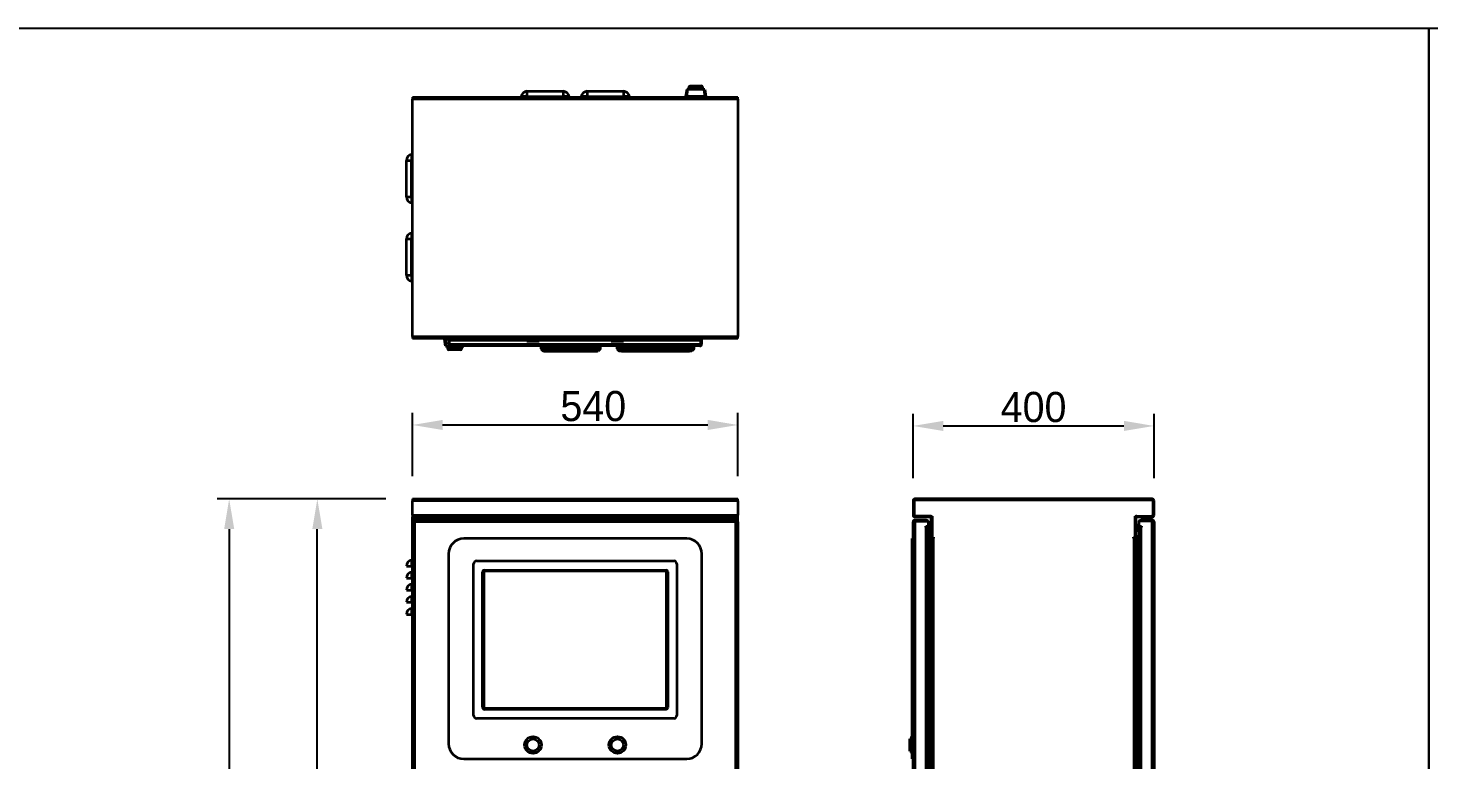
# Model space of a CAD drawing. Header units: millimetres. Extents: x 29838256 to 30236675, y -914750 to -833241.
# Drawn here: x 29873579 to 29884219, y -842596 to -837038 of the extents above; entities that cross this region are included whole.
import ezdxf

# ---------------------------------------------------------------- set-up
doc = ezdxf.new("R2010")
doc.units = ezdxf.units.MM
doc.header["$LTSCALE"] = 600
doc.header["$MEASUREMENT"] = 0
doc.header["$PDSIZE"] = 1000
doc.layers.get('0').update_dxf_attribs({"linetype": 'CONTINUOUS'})
doc.layers.get('DEFPOINTS').update_dxf_attribs({"linetype": 'CONTINUOUS'})
doc.layers.add('외형선(ISO)', color=7, linetype='CONTINUOUS', lineweight=35)
doc.layers.add('좁은 외형선(ISO)', color=7, linetype='CONTINUOUS', lineweight=35)
doc.layers.add('주차관제', color=2, linetype='CONTINUOUS')
doc.styles.add('주 문자 (ISO)', font='Dotum.TTF')
doc.dimstyles.new('기본값 (ISO)', dxfattribs={"dimscale": 20, "dimtxt": 2.5, "dimasz": 2.5, "dimexe": 1, "dimexo": 1, "dimgap": 0.3, "dimtad": 1, "dimtoh": 1, "dimdec": 1, "dimrnd": 1e-08, "dimzin": 0, "dimdsep": 46, "dimtxsty": '주 문자 (ISO)', "dimcen": 0.09, "dimdle": 10, "dimclrd": 256, "dimclre": 256, "dimclrt": 7, "dimazin": 0, "dimtfac": 1, "dimtdec": 1, "dimtmove": 0, "dimatfit": 3, "dimfxl": 1, "dimtolj": 1, "dimtzin": 0, "dimlwd": -1, "dimlwe": -1, "dimarcsym": 0})

# ---------------------------------------------------------------- blocks, each defined once
blk = doc.blocks.new('a4q345')
at = {"layer": '주차관제'}
blk.add_lwpolyline([(1611711, -29134), (1629092, -29134), (1629092, -44653), (1611711, -44653)], close=True, dxfattribs=at)
blk = doc.blocks.new('*D887')
at = {"transparency": 16777216}
for p, q in [((3222.7, 2916.3), (3029.1, 2916.3)), ((3049.1, 2866.3), (3049.1, 1566.3)), ((3312.8, 1516.3), (3029.1, 1516.3))]:
    blk.add_line(p, q, dxfattribs=at)
for points in [[(3040.8, 2866.3), (3057.5, 2866.3), (3049.1, 2916.3)], [(3040.8, 1566.3), (3057.5, 1566.3), (3049.1, 1516.3)]]:
    blk.add_solid(points, dxfattribs=at)
at = {"layer": 'DEFPOINTS', "color": 0, "transparency": 16777216}
for p in [(3242.7, 2916.3), (3049.1, 1516.3), (3332.8, 1516.3)]:
    blk.add_point(p, dxfattribs=at)
at = {"color": 7, "transparency": 16777216, "insert": (3018.1, 2165.4), "char_height": 50, "attachment_point": 5, "rotation": 90, "style": '주 문자 (ISO)'}
blk.add_mtext('\\A1;1400', dxfattribs=at)
blk = doc.blocks.new('*D888')
at = {"transparency": 16777216}
for p, q in [((3353.3, 2953.9), (3353.3, 3058.9)), ((3893.3, 2953.9), (3893.3, 3058.9)), ((3403.3, 3038.9), (3843.3, 3038.9))]:
    blk.add_line(p, q, dxfattribs=at)
for points in [[(3403.3, 3047.3), (3403.3, 3030.6), (3353.3, 3038.9)], [(3843.3, 3047.3), (3843.3, 3030.6), (3893.3, 3038.9)]]:
    blk.add_solid(points, dxfattribs=at)
at = {"layer": 'DEFPOINTS', "color": 0, "transparency": 16777216}
for p in [(3893.3, 3038.9), (3353.3, 2933.9), (3893.3, 2933.9)]:
    blk.add_point(p, dxfattribs=at)
at = {"color": 7, "transparency": 16777216, "insert": (3653.3, 3070), "char_height": 50, "attachment_point": 5, "style": '주 문자 (ISO)'}
blk.add_mtext('\\A1;540', dxfattribs=at)
blk = doc.blocks.new('*D889')
at = {"transparency": 16777216}
for p, q in [((4183.9, 2950.7), (4183.9, 3057.3)), ((4583.9, 2950.7), (4583.9, 3057.3)), ((4233.9, 3037.3), (4533.9, 3037.3))]:
    blk.add_line(p, q, dxfattribs=at)
for points in [[(4233.9, 3045.7), (4233.9, 3029), (4183.9, 3037.3)], [(4533.9, 3045.7), (4533.9, 3029), (4583.9, 3037.3)]]:
    blk.add_solid(points, dxfattribs=at)
at = {"layer": 'DEFPOINTS', "color": 0, "transparency": 16777216}
for p in [(4583.9, 3037.3), (4183.9, 2930.7), (4583.9, 2930.7)]:
    blk.add_point(p, dxfattribs=at)
at = {"color": 7, "transparency": 16777216, "insert": (4383.9, 3068.4), "char_height": 50, "attachment_point": 5, "style": '주 문자 (ISO)'}
blk.add_mtext('\\A1;400', dxfattribs=at)
blk = doc.blocks.new('*D890')
at = {"transparency": 16777216}
for p, q in [((3309, 2916.3), (3175.4, 2916.3)), ((3195.4, 1716.3), (3195.4, 2866.3)), ((3309, 1666.3), (3175.4, 1666.3))]:
    blk.add_line(p, q, dxfattribs=at)
for points in [[(3187.1, 2866.3), (3203.8, 2866.3), (3195.4, 2916.3)], [(3187.1, 1716.3), (3203.8, 1716.3), (3195.4, 1666.3)]]:
    blk.add_solid(points, dxfattribs=at)
at = {"layer": 'DEFPOINTS', "color": 0, "transparency": 16777216}
for p in [(3195.4, 2916.3), (3329, 2916.3), (3329, 1666.3)]:
    blk.add_point(p, dxfattribs=at)
at = {"color": 7, "transparency": 16777216, "insert": (3164.4, 2291.1), "char_height": 50, "attachment_point": 5, "rotation": 90, "style": '주 문자 (ISO)'}
blk.add_mtext('\\A1;1250', dxfattribs=at)
blk = doc.blocks.new('사전무인정산장비')
at = {"layer": '외형선(ISO)'}
for p, q in [((3353.3, 3582.5), (3893.3, 3582.5)), ((3353.3, 3582.5), (3353.3, 3579.3)), ((3543.3, 3592.5), (3603.3, 3592.5)), ((3643.3, 3592.5), (3703.3, 3592.5)), ((3808.3, 3595.5), (3806.3, 3584)), ((3806.3, 3584), (3807.9, 3584)), ((3806.3, 3584), (3806.3, 3582.5)), ((3807.9, 3584), (3806.3, 3584)), ((3807.9, 3584), (3838.6, 3584)), ((3838.6, 3584), (3807.9, 3584)), ((3809.9, 3595.5), (3808.3, 3595.5)), ((3836.6, 3595.5), (3809.9, 3595.5)), ((3811.3, 3595.5), (3811.3, 3598.5)), ((3814.3, 3601.5), (3832.3, 3601.5)), ((3835.3, 3595.5), (3835.3, 3598.5)), ((3838.3, 3595.5), (3836.6, 3595.5)), ((3838.3, 3595.5), (3840.3, 3584)), ((3838.6, 3584), (3840.3, 3584)), ((3840.3, 3584), (3838.6, 3584)), ((3840.3, 3584), (3840.3, 3582.5)), ((3893.3, 3579.3), (3893.3, 3582.5)), ((3353.3, 3185.7), (3353.3, 3579.3)), ((3893.3, 3579.3), (3893.3, 3185.7)), ((3343.3, 3417.5), (3343.3, 3477.5)), ((3343.3, 3287.5), (3343.3, 3347.5)), ((3353.3, 3185.7), (3353.3, 3182.5)), ((3893.3, 3182.5), (3893.3, 3185.7)), ((3893.3, 3182.5), (3353.3, 3182.5)), ((3406.3, 3181), (3406.3, 3182.5)), ((3407.9, 3181), (3406.3, 3181)), ((3406.3, 3181), (3407.9, 3181)), ((3408.3, 3169.5), (3406.3, 3181)), ((3413.3, 3181), (3407.9, 3181)), ((3407.9, 3181), (3413.3, 3181)), ((3408.3, 3169.5), (3409.9, 3169.5)), ((3409.9, 3169.5), (3436.6, 3169.5)), ((3411.3, 3169.5), (3411.3, 3166.5)), ((3413.3, 3182.5), (3413.3, 3180.9)), ((3413.3, 3180.9), (3413.3, 3173.2)), ((3438.3, 3180.9), (3413.3, 3180.9)), ((3414.9, 3173.2), (3413.3, 3173.2)), ((3432.3, 3163.5), (3414.3, 3163.5)), ((3414.9, 3173.2), (3414.9, 3180.9)), ((3414.9, 3180.9), (3414.9, 3178.8)), ((3414.9, 3173.2), (3414.9, 3178.8)), ((3416.5, 3173.2), (3414.9, 3173.2)), ((3416.5, 3173.2), (3416.5, 3170)), ((3830.1, 3170), (3416.5, 3170)), ((3435.3, 3169.5), (3435.3, 3166.5)), ((3436.6, 3169.5), (3438.3, 3169.5)), ((3808.3, 3180.9), (3438.3, 3180.9)), ((3438.3, 3169.5), (3438.3, 3170)), ((3539.3, 3180.7), (3539.3, 3180.9)), ((3567.3, 3180.7), (3539.3, 3180.7)), ((3543.1, 3179.4), (3539.3, 3180.7)), ((3563.4, 3179.4), (3543.1, 3179.4)), ((3543.1, 3177.4), (3543.1, 3179.4)), ((3563.4, 3177.4), (3543.1, 3177.4)), ((3563.4, 3179.4), (3567.3, 3180.7)), ((3563.4, 3177.4), (3563.4, 3179.4)), ((3566.2, 3169.5), (3571.2, 3169.5)), ((3566.2, 3169.5), (3566.2, 3165.5)), ((3566.2, 3165.5), (3571.2, 3165.5)), ((3566.2, 3165.5), (3570.2, 3161.5)), ((3566.7, 3170), (3566.7, 3169.5)), ((3567.3, 3180.7), (3567.3, 3180.9)), ((3571.2, 3169.5), (3660.2, 3169.5)), ((3660.2, 3165.5), (3571.2, 3165.5)), ((3660.2, 3169.5), (3665.2, 3169.5)), ((3660.2, 3165.5), (3665.2, 3165.5)), ((3665.2, 3165.5), (3661.2, 3161.5)), ((3664.7, 3169.5), (3664.7, 3170)), ((3665.2, 3165.5), (3665.2, 3169.5)), ((3679.3, 3180.7), (3679.3, 3180.9)), ((3707.3, 3180.7), (3679.3, 3180.7)), ((3683.1, 3179.4), (3679.3, 3180.7)), ((3703.4, 3179.4), (3683.1, 3179.4)), ((3683.1, 3177.4), (3683.1, 3179.4)), ((3703.4, 3177.4), (3683.1, 3177.4)), ((3692.3, 3169.5), (3700.3, 3169.5)), ((3692.3, 3169.5), (3692.3, 3165.5)), ((3692.3, 3165.5), (3700.3, 3165.5)), ((3692.3, 3165.5), (3696.3, 3161.5)), ((3692.5, 3170), (3692.5, 3169.5)), ((3700.3, 3169.5), (3812.8, 3169.5)), ((3812.8, 3165.5), (3700.3, 3165.5)), ((3703.4, 3179.4), (3707.3, 3180.7)), ((3703.4, 3177.4), (3703.4, 3179.4)), ((3707.3, 3180.7), (3707.3, 3180.9)), ((3833.3, 3180.9), (3808.3, 3180.9)), ((3812.8, 3169.5), (3820.8, 3169.5)), ((3812.8, 3165.5), (3820.8, 3165.5)), ((3820.8, 3165.5), (3816.8, 3161.5)), ((3820.5, 3169.5), (3820.5, 3170)), ((3820.8, 3165.5), (3820.8, 3169.5)), ((3831.6, 3173.2), (3830.1, 3173.2)), ((3830.1, 3170), (3830.1, 3173.2)), ((3831.6, 3178.8), (3831.6, 3180.9)), ((3831.6, 3178.8), (3831.6, 3173.2)), ((3831.7, 3173.2), (3831.7, 3180.9)), ((3831.7, 3173.2), (3833.3, 3173.2)), ((3833.3, 3180.9), (3833.3, 3182.5)), ((3833.3, 3173.2), (3833.3, 3180.9)), ((3571.2, 3161.5), (3570.2, 3161.5)), ((3571.2, 3161.5), (3660.2, 3161.5)), ((3661.2, 3161.5), (3660.2, 3161.5)), ((3700.3, 3161.5), (3696.3, 3161.5)), ((3700.3, 3161.5), (3812.8, 3161.5)), ((3816.8, 3161.5), (3812.8, 3161.5)), ((3353.3, 2916.3), (3893.3, 2916.3)), ((3353.3, 2916.3), (3353.3, 2913.1)), ((3353.3, 2889.5), (3353.3, 2913.1)), ((3893.3, 2913.1), (3893.3, 2916.3)), ((3893.3, 2913.1), (3893.3, 2889.5)), ((4183.9, 2913.1), (4183.9, 2889.5)), ((4185.5, 2912.7), (4187.5, 2914.7)), ((4185.5, 2889.5), (4185.5, 2913.1)), ((4185.5, 2912.7), (4185.5, 2889.9)), ((4580.7, 2916.3), (4187.1, 2916.3)), ((4580.7, 2914.7), (4187.1, 2914.7)), ((4187.5, 2914.7), (4580.3, 2914.7)), ((4580.3, 2914.7), (4582.3, 2912.7)), ((4582.3, 2889.5), (4582.3, 2913.1)), ((4582.3, 2912.7), (4582.3, 2889.9)), ((4583.9, 2889.5), (4583.9, 2913.1)), ((3353.3, 2889.5), (3353.3, 2886.3)), ((3353.3, 2884.7), (3353.3, 2886.3)), ((3893.3, 2886.3), (3353.3, 2886.3)), ((3353.3, 2879.6), (3353.3, 2884.7)), ((3893.3, 2886.3), (3893.3, 2889.5)), ((3893.3, 2884.7), (3893.3, 2886.3)), ((3893.3, 2879.6), (3893.3, 2884.7)), ((4187.5, 2887.9), (4185.5, 2889.9)), ((4212.3, 2887.9), (4187.1, 2887.9)), ((4187.1, 2886.3), (4212.3, 2886.3)), ((4187.5, 2887.9), (4215.5, 2887.9)), ((4213.9, 2851.3), (4213.9, 2884.7)), ((4215.5, 2887.9), (4215.5, 2852.9)), ((4215.5, 2851.3), (4215.5, 2884.7)), ((4552.3, 2852.9), (4552.3, 2887.9)), ((4552.3, 2887.9), (4580.3, 2887.9)), ((4552.3, 2884.7), (4552.3, 2851.3)), ((4553.9, 2851.3), (4553.9, 2884.7)), ((4555.5, 2887.9), (4580.7, 2887.9)), ((4555.5, 2886.3), (4580.7, 2886.3)), ((4582.3, 2889.9), (4580.3, 2887.9)), ((3354.9, 2879.6), (3353.3, 2879.6)), ((3353.3, 2878.1), (3353.3, 2879.6)), ((3353.7, 2878.1), (3353.3, 2878.1)), ((3353.3, 1689.5), (3353.3, 2878.1)), ((3356.5, 2878.1), (3353.7, 2878.1)), ((3354.9, 2879.7), (3354.9, 2881.3)), ((3356.5, 2881.3), (3354.9, 2881.3)), ((3356.5, 2879.7), (3354.9, 2879.7)), ((3354.9, 2878.1), (3354.9, 2879.6)), ((3356.5, 2881.3), (3890.1, 2881.3)), ((3356.5, 2881.3), (3356.5, 2880.9)), ((3356.5, 2880.9), (3356.5, 2878.1)), ((3890.1, 2881.3), (3891.6, 2881.3)), ((3890.1, 2880.9), (3890.1, 2881.3)), ((3890.1, 2878.1), (3890.1, 2880.9)), ((3890.1, 2879.7), (3891.6, 2879.7)), ((3892.8, 2878.1), (3890.1, 2878.1)), ((3891.6, 2879.7), (3891.6, 2881.3)), ((3891.7, 2878.1), (3891.7, 2879.6)), ((3891.7, 2879.6), (3893.3, 2879.6)), ((3893.3, 2878.1), (3892.8, 2878.1)), ((3893.3, 2878.1), (3893.3, 2879.6)), ((3893.3, 2878.1), (3893.3, 1689.5)), ((4185.5, 2878.1), (4183.9, 2878.1)), ((4183.9, 1689.5), (4183.9, 2878.1)), ((4187.1, 2878.1), (4185.5, 2878.1)), ((4187.1, 2879.7), (4187.1, 2881.3)), ((4187.1, 2881.3), (4205.7, 2881.3)), ((4205.7, 2879.7), (4187.1, 2879.7)), ((4187.1, 2879.6), (4208.9, 2879.6)), ((4187.1, 2878.1), (4187.1, 2879.6)), ((4204.9, 2870.8), (4208.9, 2870.8)), ((4204.9, 2869.2), (4204.9, 2870.8)), ((4205.7, 2869.2), (4204.9, 2869.2)), ((4205.7, 2881.3), (4205.7, 2879.7)), ((4207.3, 2869.2), (4205.7, 2869.2)), ((4207.3, 2869.3), (4207.3, 2870.8)), ((4207.3, 2869.3), (4208.9, 2869.3)), ((4208.5, 2869.2), (4207.3, 2869.2)), ((4208.9, 2869.2), (4208.5, 2869.2)), ((4208.9, 2879.6), (4208.9, 2870.8)), ((4208.9, 2869.3), (4208.9, 2870.8)), ((4208.9, 2869.2), (4208.9, 1698.4)), ((4558.9, 2870.8), (4558.9, 2879.6)), ((4580.7, 2879.6), (4558.9, 2879.6)), ((4558.9, 2870.8), (4562.9, 2870.8)), ((4558.9, 2870.8), (4558.9, 2869.3)), ((4560.5, 2869.3), (4558.9, 2869.3)), ((4558.9, 1698.4), (4558.9, 2869.2)), ((4559.3, 2869.2), (4558.9, 2869.2)), ((4560.5, 2869.2), (4559.3, 2869.2)), ((4560.5, 2869.3), (4560.5, 2870.8)), ((4562.1, 2869.2), (4560.5, 2869.2)), ((4562.1, 2881.3), (4562.1, 2879.7)), ((4580.7, 2881.3), (4562.1, 2881.3)), ((4562.1, 2879.7), (4580.7, 2879.7)), ((4562.9, 2869.2), (4562.1, 2869.2)), ((4562.9, 2870.8), (4562.9, 2869.2)), ((4580.7, 2879.7), (4580.7, 2881.3)), ((4580.7, 2878.1), (4580.7, 2879.6)), ((4582.3, 2878.1), (4580.7, 2878.1)), ((4583.9, 2878.1), (4582.3, 2878.1)), ((4583.9, 2878.1), (4583.9, 1689.5)), ((3808.3, 2850.3), (3438.3, 2850.3)), ((4183.9, 2850.3), (4182.3, 2850.3)), ((4182.3, 2825.3), (4182.3, 2850.3)), ((4208.9, 2852.9), (4212.3, 2852.9)), ((4208.9, 2851.3), (4212.3, 2851.3)), ((4211.9, 2853.6), (4213.9, 2855.6)), ((4211.9, 2852.9), (4211.9, 2853.6)), ((4212.3, 2851.3), (4213.9, 2851.3)), ((4213.9, 2851.3), (4215.5, 2851.3)), ((4213.9, 1716.3), (4213.9, 2851.3)), ((4215.5, 2852.9), (4217.9, 2852.9)), ((4217.1, 2851.3), (4215.5, 2851.3)), ((4217.9, 2851.3), (4217.1, 2851.3)), ((4217.9, 2852.9), (4217.9, 2851.3)), ((4549.9, 2851.3), (4549.9, 2852.9)), ((4549.9, 2852.9), (4552.3, 2852.9)), ((4550.7, 2851.3), (4549.9, 2851.3)), ((4552.3, 2851.3), (4550.7, 2851.3)), ((4553.9, 2851.3), (4552.3, 2851.3)), ((4553.9, 2855.6), (4555.9, 2853.6)), ((4553.9, 2851.3), (4553.9, 1716.3)), ((4555.5, 2851.3), (4553.9, 2851.3)), ((4558.9, 2852.9), (4555.5, 2852.9)), ((4558.9, 2851.3), (4555.5, 2851.3)), ((4555.9, 2853.6), (4555.9, 2852.9)), ((3413.3, 2825.3), (3413.3, 2510)), ((3459.6, 2813.3), (3787, 2813.3)), ((3833.3, 2510), (3833.3, 2825.3)), ((4182.3, 2510), (4182.3, 2825.3)), ((3343.3, 2804.7), (3351.9, 2804.7)), ((3353.3, 2804.7), (3351.9, 2804.7)), ((3454.6, 2557), (3454.6, 2808.3)), ((3469.6, 2570), (3469.6, 2795.3)), ((3471.6, 2796.3), (3471.6, 2569)), ((3774.9, 2796.3), (3471.6, 2796.3)), ((3472.6, 2798.3), (3774, 2798.3)), ((3774.9, 2569), (3774.9, 2796.3)), ((3777, 2795.3), (3777, 2570)), ((3792, 2808.3), (3792, 2557)), ((3343.3, 2784.7), (3351.9, 2784.7)), ((3353.3, 2784.7), (3351.9, 2784.7)), ((3343.3, 2764.7), (3351.9, 2764.7)), ((3343.3, 2744.7), (3351.9, 2744.7)), ((3353.3, 2764.7), (3351.9, 2764.7)), ((3353.3, 2744.7), (3351.9, 2744.7)), ((3343.3, 2724.7), (3351.9, 2724.7)), ((3353.3, 2724.7), (3351.9, 2724.7)), ((4209.4, 2716.3), (4208.9, 2716.3)), ((4209.4, 2716.3), (4213.9, 2716.3)), ((4208.9, 2666.3), (4209.4, 2666.3)), ((4213.9, 2666.3), (4209.4, 2666.3)), ((3471.6, 2569), (3774.9, 2569)), ((3774, 2567), (3472.6, 2567)), ((3787, 2552), (3459.6, 2552)), ((4178.8, 2497.8), (4178.8, 2518.1)), ((4178.8, 2518.1), (4180.8, 2518.1)), ((4180.8, 2518.1), (4182.1, 2522)), ((4180.8, 2497.8), (4180.8, 2518.1)), ((4182.1, 2494), (4182.1, 2522)), ((4182.1, 2522), (4182.3, 2522)), ((4178.8, 2497.8), (4180.8, 2497.8)), ((4180.8, 2497.8), (4182.1, 2494)), ((4182.1, 2494), (4182.3, 2494)), ((4182.3, 2485), (4182.3, 2510)), ((3438.3, 2485), (3808.3, 2485)), ((4182.3, 2485), (4183.9, 2485))]:
    blk.add_line(p, q, dxfattribs=at)
for centre, radius in [((3553.3, 2508), 14), ((3553.3, 2508), 10.1), ((3693.3, 2508), 14), ((3693.3, 2508), 10.1)]:
    blk.add_circle(centre, radius, dxfattribs=at)
for centre, radius, start, end in [((3531.8, 3584.1), 1.6, 270, 352.0719), ((3543.3, 3582.5), 10, 90, 172.0719), ((3603.3, 3582.5), 10, 7.9281, 90), ((3614.7, 3584.1), 1.6, 187.9281, 270), ((3631.8, 3584.1), 1.6, 270, 352.0719), ((3643.3, 3582.5), 10, 90, 172.0719), ((3703.3, 3582.5), 10, 7.9281, 90), ((3714.7, 3584.1), 1.6, 187.9281, 270), ((3814.3, 3598.5), 3, 90, 180), ((3832.3, 3598.5), 3, 0, 90), ((3353.3, 3477.5), 10, 97.9281, 180), ((3351.7, 3489), 1.6, 277.9281, 0), ((3353.3, 3417.5), 10, 180, 262.0719), ((3351.7, 3406), 1.6, 0, 82.0719), ((3353.3, 3347.5), 10, 97.9281, 180), ((3351.7, 3359), 1.6, 277.9281, 0), ((3353.3, 3287.5), 10, 180, 262.0719), ((3351.7, 3276), 1.6, 0, 82.0719), ((3414.3, 3166.5), 3, 180, 270), ((3416.5, 3173.2), 3.2, 180, 270), ((3416.5, 3178.8), 1.6, 162.9025, 180), ((3416.5, 3173.2), 1.6, 180, 270), ((3432.3, 3166.5), 3, 270, 0), ((3830.1, 3173.2), 3.2, 270, 0), ((3830.1, 3173.2), 1.6, 270, 0), ((3830.1, 3178.8), 1.6, 0, 17.0975), ((4187.1, 2913.1), 3.2, 90, 180), ((4187.1, 2913.1), 1.6, 90, 180), ((4580.7, 2913.1), 3.2, 0, 90), ((4580.7, 2913.1), 1.6, 0, 90), ((4187.1, 2889.5), 3.2, 180, 270), ((4187.1, 2889.5), 1.6, 180, 270), ((4212.3, 2884.7), 3.2, 0, 90), ((4212.3, 2884.7), 1.6, 0, 90), ((4555.5, 2884.7), 3.2, 90, 180), ((4555.5, 2884.7), 1.6, 90, 180), ((4580.7, 2889.5), 3.2, 270, 0), ((4580.7, 2889.5), 1.6, 270, 0), ((4187.1, 2878.1), 3.2, 120, 180), ((4187.1, 2878.1), 3.2, 90, 120), ((4187.1, 2878.1), 1.6, 90, 180), ((4218.9, 2868.1), 8, 128.6822, 231.3178), ((4218.9, 2868.1), 7.7, 130.4927, 229.5073), ((4548.9, 2868.1), 8, 308.6822, 51.3178), ((4548.9, 2868.1), 7.7, 310.4927, 49.5073), ((4580.7, 2878.1), 3.2, 60, 90), ((4580.7, 2878.1), 1.6, 0, 90), ((4580.7, 2878.1), 3.2, 0, 60), ((3438.3, 2825.3), 25, 90, 180), ((3808.3, 2825.3), 25, 0, 90), ((4212.3, 2854.5), 1.6, 270, 0), ((4212.3, 2854.5), 3.2, 270, 300), ((4555.5, 2854.5), 1.6, 180, 270), ((4555.5, 2854.5), 3.2, 240, 270), ((3353.3, 2804.7), 10, 97.9281, 180), ((3351.7, 2816.2), 1.6, 277.9281, 0), ((3459.6, 2808.3), 5, 90, 180), ((3787, 2808.3), 5, 0, 90), ((3353.3, 2784.7), 10, 97.9281, 180), ((3351.7, 2796.2), 1.6, 277.9281, 0), ((3472.6, 2795.3), 3, 90, 180), ((3774, 2795.3), 3, 0, 90), ((3353.3, 2764.7), 10, 97.9281, 180), ((3351.7, 2776.2), 1.6, 277.9281, 0), ((3353.3, 2744.7), 10, 97.9281, 180), ((3351.7, 2756.2), 1.6, 277.9281, 0), ((3353.3, 2724.7), 10, 97.9281, 180), ((3351.7, 2736.2), 1.6, 277.9281, 0), ((3472.6, 2570), 3, 180, 270), ((3774, 2570), 3, 270, 0), ((3459.6, 2557), 5, 180, 270), ((3787, 2557), 5, 270, 0), ((3438.3, 2510), 25, 180, 270), ((3808.3, 2510), 25, 270, 0)]:
    blk.add_arc(centre, radius, start, end, dxfattribs=at)
for points, knots in [([(3354.9, 2879.7), (3355.2, 2879.7), (3355.5, 2879.3), (3355.7, 2878.7), (3355.8, 2878.5), (3355.9, 2878.3), (3356, 2878.1)], [0, 0, 0, 0, 0.764564, 0.764564, 0.764564, 1, 1, 1, 1]), ([(3890.5, 2878.1), (3890.8, 2878.7), (3891.1, 2879.4), (3891.3, 2879.6), (3891.4, 2879.7), (3891.5, 2879.7), (3891.6, 2879.7)], [0, 0, 0, 0, 0.764564, 0.764564, 0.764564, 1, 1, 1, 1]), ([(4205.7, 2881.3), (4206.8, 2881.3), (4207.8, 2880.7), (4208.4, 2879.8), (4208.4, 2879.7), (4208.5, 2879.7), (4208.5, 2879.6)], [-1, -1, -1, -1, -0.3570806, -0.3570806, -0.3570806, -0.3172059, -0.3172059, -0.3172059, -0.3172059]), ([(4559.3, 2879.6), (4559.5, 2880.1), (4559.9, 2880.5), (4560.4, 2880.8), (4560.9, 2881.1), (4561.5, 2881.3), (4562.1, 2881.3)], [-0.6827941, -0.6827941, -0.6827941, -0.6827941, -0.3570806, -0.3570806, -0.3570806, 0, 0, 0, 0])]:
    blk.add_open_spline(points, degree=3, knots=knots, dxfattribs=at)
for points in [[(4206.2, 2879.6), (4206, 2879.7), (4205.8, 2879.7), (4205.7, 2879.7)], [(4562.1, 2879.7), (4561.9, 2879.7), (4561.8, 2879.7), (4561.6, 2879.6)]]:
    blk.add_open_spline(points, degree=3, dxfattribs=at)
at = {"layer": '좁은 외형선(ISO)'}
for p, q in [((3543.3, 3583.9), (3533.4, 3583.9)), ((3543.3, 3592.5), (3543.3, 3583.9)), ((3543.3, 3583.9), (3603.3, 3583.9)), ((3543.3, 3582.5), (3543.3, 3583.9)), ((3603.3, 3592.5), (3603.3, 3583.9)), ((3613.2, 3583.9), (3603.3, 3583.9)), ((3603.3, 3582.5), (3603.3, 3583.9)), ((3643.3, 3583.9), (3633.4, 3583.9)), ((3643.3, 3592.5), (3643.3, 3583.9)), ((3643.3, 3583.9), (3703.3, 3583.9)), ((3643.3, 3582.5), (3643.3, 3583.9)), ((3703.3, 3592.5), (3703.3, 3583.9)), ((3713.2, 3583.9), (3703.3, 3583.9)), ((3703.3, 3582.5), (3703.3, 3583.9)), ((3809.9, 3595.5), (3807.9, 3584)), ((3807.9, 3584), (3807.9, 3582.5)), ((3835.3, 3598.5), (3811.3, 3598.5)), ((3836.6, 3595.5), (3838.6, 3584)), ((3838.6, 3584), (3838.6, 3582.5)), ((3893.3, 3579.3), (3353.3, 3579.3)), ((3351.9, 3487.4), (3351.9, 3477.5)), ((3343.3, 3477.5), (3351.9, 3477.5)), ((3353.3, 3477.5), (3351.9, 3477.5)), ((3351.9, 3417.5), (3351.9, 3477.5)), ((3343.3, 3417.5), (3351.9, 3417.5)), ((3353.3, 3417.5), (3351.9, 3417.5)), ((3351.9, 3417.5), (3351.9, 3407.6)), ((3343.3, 3347.5), (3351.9, 3347.5)), ((3351.9, 3357.4), (3351.9, 3347.5)), ((3353.3, 3347.5), (3351.9, 3347.5)), ((3351.9, 3287.5), (3351.9, 3347.5)), ((3343.3, 3287.5), (3351.9, 3287.5)), ((3353.3, 3287.5), (3351.9, 3287.5)), ((3351.9, 3287.5), (3351.9, 3277.6)), ((3353.3, 3185.7), (3893.3, 3185.7)), ((3407.9, 3181), (3407.9, 3182.5)), ((3409.9, 3169.5), (3407.9, 3181)), ((3411.3, 3166.5), (3435.3, 3166.5)), ((3543.1, 3178.8), (3414.9, 3178.8)), ((3416.5, 3173.2), (3830.1, 3173.2)), ((3436.6, 3169.5), (3436.7, 3170)), ((3438.3, 3180.9), (3438.3, 3182.5)), ((3683.1, 3178.8), (3563.4, 3178.8)), ((3571.2, 3165.5), (3571.2, 3169.5)), ((3571.2, 3165.5), (3571.2, 3161.5)), ((3571.7, 3169.5), (3571.7, 3170)), ((3659.7, 3170), (3659.7, 3169.5)), ((3660.2, 3169.5), (3660.2, 3165.5)), ((3660.2, 3165.5), (3660.2, 3161.5)), ((3700.3, 3165.5), (3700.3, 3169.5)), ((3700.3, 3165.5), (3700.3, 3161.5)), ((3700.5, 3169.5), (3700.5, 3170)), ((3831.6, 3178.8), (3703.4, 3178.8)), ((3808.3, 3182.5), (3808.3, 3180.9)), ((3812.5, 3170), (3812.5, 3169.5)), ((3812.8, 3169.5), (3812.8, 3165.5)), ((3812.8, 3165.5), (3812.8, 3161.5)), ((3893.3, 2913.1), (3353.3, 2913.1)), ((4185.5, 2913.1), (4183.9, 2913.1)), ((4187.1, 2916.3), (4187.1, 2914.7)), ((4580.7, 2914.7), (4580.7, 2916.3)), ((4583.9, 2913.1), (4582.3, 2913.1)), ((3353.3, 2889.5), (3893.3, 2889.5)), ((3893.3, 2884.7), (3353.3, 2884.7)), ((4183.9, 2889.5), (4185.5, 2889.5)), ((4187.1, 2887.9), (4187.1, 2886.3)), ((4212.3, 2886.3), (4212.3, 2887.9)), ((4215.5, 2884.7), (4213.9, 2884.7)), ((4553.9, 2884.7), (4552.3, 2884.7)), ((4555.5, 2887.9), (4555.5, 2886.3)), ((4580.7, 2886.3), (4580.7, 2887.9)), ((4582.3, 2889.5), (4583.9, 2889.5)), ((3890.1, 2878.1), (3356.5, 2878.1)), ((3356.5, 2878.1), (3356.5, 1689.5)), ((3890.1, 1689.5), (3890.1, 2878.1)), ((4185.5, 2880.9), (4185.5, 2878.1)), ((4187.1, 2878.1), (4187.1, 1689.5)), ((4205.7, 1698.4), (4205.7, 2869.2)), ((4562.1, 2869.2), (4562.1, 1698.4)), ((4580.7, 1689.5), (4580.7, 2878.1)), ((4582.3, 2878.1), (4582.3, 2880.9)), ((4212.3, 2851.3), (4212.3, 2852.9)), ((4212.3, 2716.3), (4212.3, 2851.3)), ((4217.1, 2851.3), (4217.1, 1716.3)), ((4550.7, 1716.3), (4550.7, 2851.3)), ((4555.5, 2852.9), (4555.5, 2851.3)), ((4555.5, 2851.3), (4555.5, 1716.3)), ((3351.9, 2814.6), (3351.9, 2804.7)), ((4182.3, 2825.3), (4183.9, 2825.3)), ((3351.9, 2794.6), (3351.9, 2784.7)), ((3351.9, 2774.6), (3351.9, 2764.7)), ((3351.9, 2754.6), (3351.9, 2744.7)), ((3351.9, 2734.6), (3351.9, 2724.7)), ((4209.4, 2716.3), (4209.4, 2666.3)), ((4212.3, 2366.3), (4212.3, 2666.3)), ((4183.9, 2510), (4182.3, 2510))]:
    blk.add_line(p, q, dxfattribs=at)
for base, p1, p2, angle, picture, middle in [((3893.3, 3038.9), (3353.3, 2933.9), (3893.3, 2933.9), 180, '*D888', (3653.3, 3038.9)), ((4583.9, 3037.3), (4183.9, 2930.7), (4583.9, 2930.7), 180, '*D889', (4383.9, 3037.3)), ((3049.1, 1516.3), (3242.7, 2916.3), (3332.8, 1516.3), 270, '*D887', (3049.1, 2165.4)), ((3195.4, 2916.3), (3329, 1666.3), (3329, 2916.3), 90, '*D890', (3195.4, 2291.1))]:
    dim = blk.add_linear_dim(base=base, p1=p1, p2=p2, angle=angle, dimstyle='기본값 (ISO)', override={"dimtoh": 0, "dimdec": 0, "dimtofl": 0, "dimatfit": 1})
    dim.commit()
    dim.dimension.update_dxf_attribs({"geometry": picture, "text_midpoint": middle, "dimtype": 128})

msp = doc.modelspace()

# ---------------------------------------------------------------- block references
at = {"xscale": 4.5769311621346, "yscale": 4.5769311621346, "zscale": 4.5769311621346}
msp.add_blockref('사전무인정산장비', (29861151.5, -853960.9), dxfattribs=at)
at = {"layer": '주차관제', "xscale": 0.6611122789749978, "yscale": 0.6611122789749978, "zscale": 0.6611122789749978}
for p in [(28807206.2, -817777), (28818697, -817777)]:
    msp.add_blockref('a4q345', p, dxfattribs=at)

doc.saveas('drawing.dxf')
